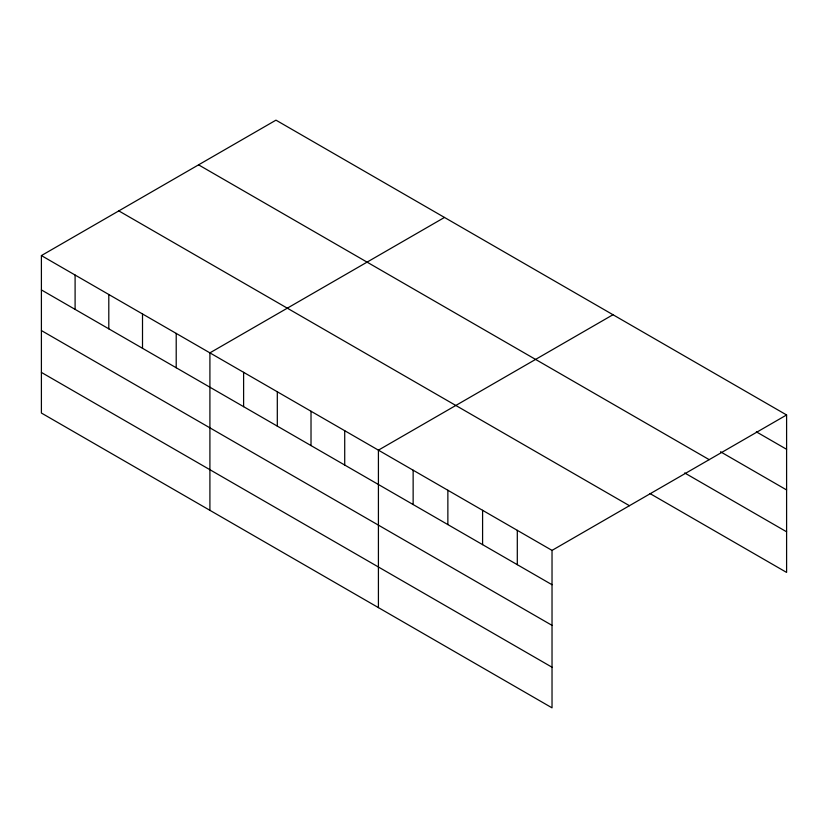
<?xml version="1.0" encoding="UTF-8"?>
<svg xmlns="http://www.w3.org/2000/svg" width="828" height="828" viewBox="0 0 828 828"><rect width="100%" height="100%" fill="white"/><g stroke="black" fill="none" stroke-linecap="round" stroke-linejoin="round"><path stroke-width="1.24" d="M552.028 625.368L552.028 550.392L41.4 255.583L41.4 413.037L552.028 707.847L552.028 625.368L41.4 330.558M649.949 493.529L786.6 572.417L786.6 414.963L275.972 120.153L41.4 255.583M444.481 217.443L209.908 352.863L209.908 510.327M612.989 314.723L378.417 450.153L378.417 607.617M552.028 550.392L786.6 414.963M756.357 431.843L786.6 449.304M720.515 451.777L786.6 489.938M198.565 164.844L709.192 459.654M684.673 472.943L786.6 531.793M118.808 210.892L629.435 505.701M41.4 289.924L552.028 584.734M41.4 372.414L552.028 667.223M517.303 530.344L517.303 564.686M482.589 510.296L482.589 544.638M447.865 490.248L447.865 524.59M413.141 470.2L413.141 504.552M344.717 430.695L344.717 465.046M311.017 411.237L311.017 445.588M277.308 391.779L277.308 426.13M243.608 372.321L243.608 406.672M176.209 333.405L176.209 367.756M142.509 313.947L142.509 348.298M108.799 294.499L108.799 328.84M75.1 275.041L75.1 309.382"/></g></svg>
